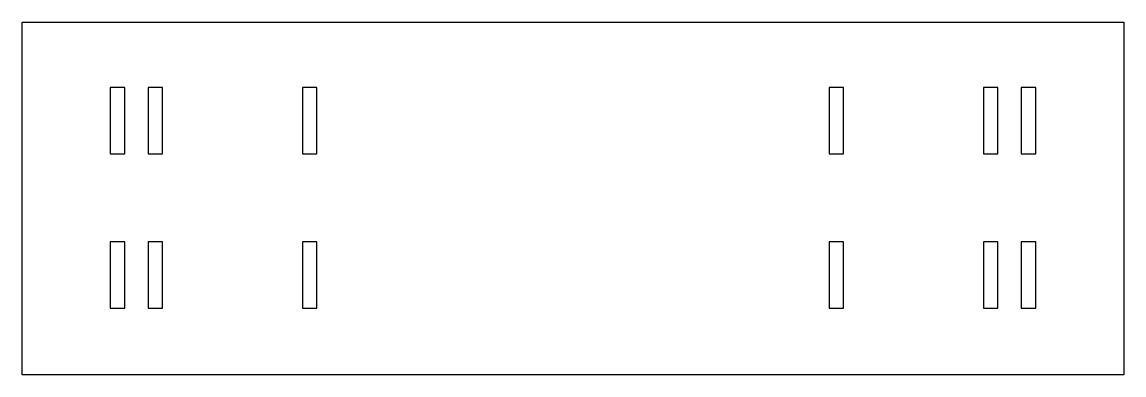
# Model space of a CAD drawing. Header units: millimetres. Extents: x -150 to 100, y -40 to 40.
import ezdxf

# ---------------------------------------------------------------- set-up
doc = ezdxf.new("R2010")
doc.units = ezdxf.units.MM
doc.layers.get('0').update_dxf_attribs({"linetype": 'CONTINUOUS'})

msp = doc.modelspace()

# ---------------------------------------------------------------- linework, layer by layer
for points in [[(100, -40), (-150, -40), (-150, 40), (100, 40)], [(-130, 10.15), (-126.7, 10.15), (-126.7, 25.15), (-130, 25.15)], [(-121.4, 10.15), (-118.1, 10.15), (-118.1, 25.15), (-121.4, 25.15)], [(-83.1, 10.15), (-83.1, 25.15), (-86.4, 25.15), (-86.4, 10.15)], [(36.4, 10.15), (36.4, 25.15), (33.1, 25.15), (33.1, 10.15)], [(68.1, 25.15), (68.1, 10.15), (71.4, 10.15), (71.4, 25.15)], [(80, 10.15), (80, 25.15), (76.7, 25.15), (76.7, 10.15)], [(-130, -24.85), (-126.7, -24.85), (-126.7, -9.85), (-130, -9.85)], [(-121.4, -9.85), (-121.4, -24.85), (-118.1, -24.85), (-118.1, -9.85)], [(-83.1, -9.85), (-86.4, -9.85), (-86.4, -24.85), (-83.1, -24.85)], [(36.4, -9.85), (33.1, -9.85), (33.1, -24.85), (36.4, -24.85)], [(68.1, -9.85), (68.1, -24.85), (71.4, -24.85), (71.4, -9.85)], [(76.7, -24.85), (80, -24.85), (80, -9.85), (76.7, -9.85)]]:
    msp.add_lwpolyline(points, close=True)

doc.saveas('drawing.dxf')
